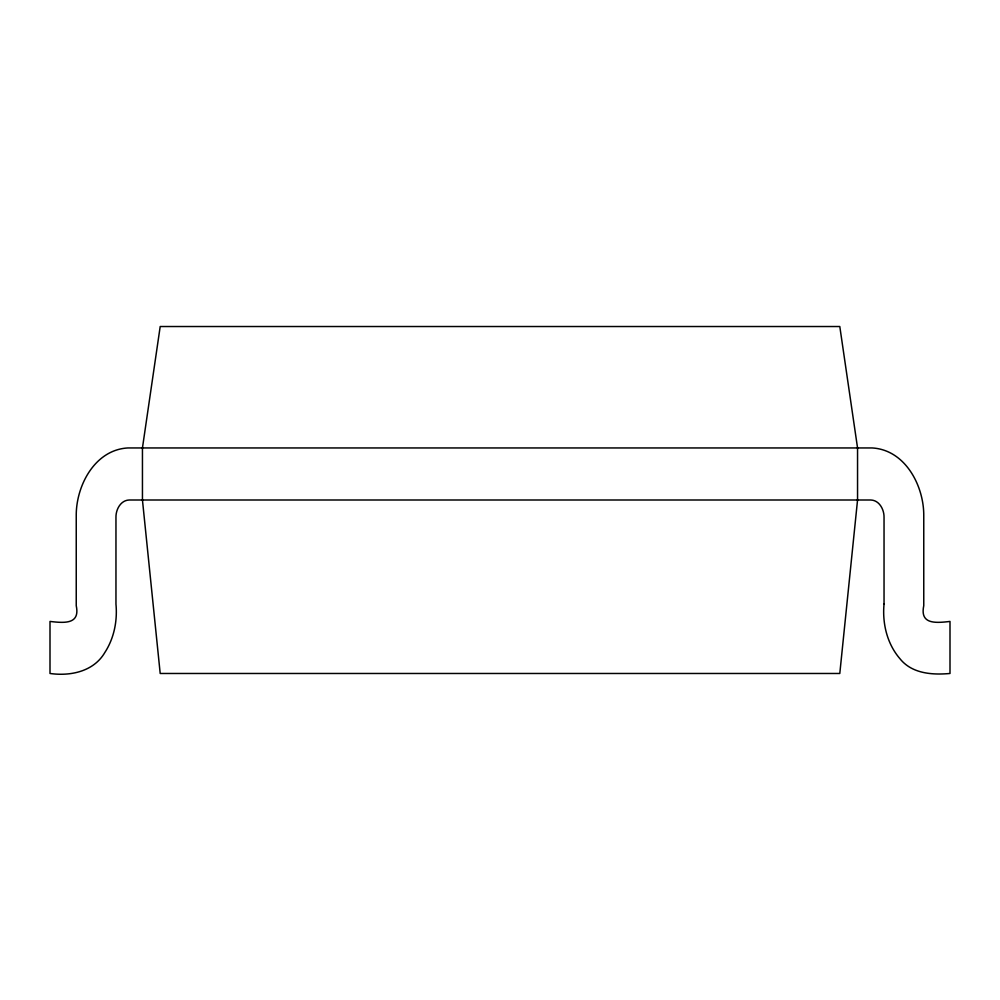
<?xml version="1.0" encoding="UTF-8"?>
<svg xmlns="http://www.w3.org/2000/svg" width="1000" height="1000" viewBox="0 0 1000 1000"><rect width="100%" height="100%" fill="white"/><g stroke="black" fill="none" stroke-linecap="round" stroke-linejoin="round"><path stroke-width="1.5" d="M884.038 604.087C882.212 623.375 887.075 643.812 899.912 658.675C911.9 673.75 932.288 675.088 950 673.475L950 621.438C935.175 623.175 919.788 624.312 923.763 605.7L923.763 515.65C923.938 485.675 905.163 449.762 872.1 447.95L127.9 447.95C94.838 449.762 76.062 485.675 76.237 515.65L76.237 605.7C80.213 624.312 64.825 623.175 50 621.438L50 673.475C70.4 676.375 93.675 671.575 104.8 652.562C114.075 638.337 117.537 620.875 115.962 604.087L115.962 517.35C115.787 509.637 120.625 500.262 129.2 500L870.8 500C879.375 500.262 884.212 509.637 884.038 517.35L884.038 604.087M857.55 500L839.8 673.475L160.2 673.475L142.45 500L142.45 447.95L160.2 326.525L839.8 326.525L857.55 447.95L857.55 500"/></g></svg>
